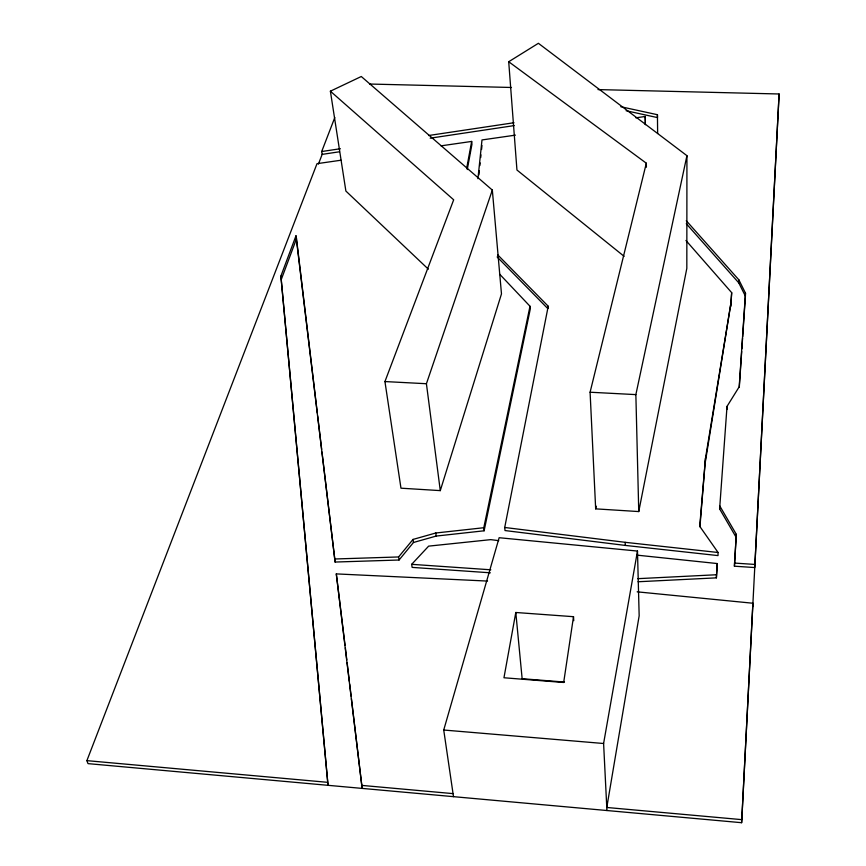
<?xml version="1.0" encoding="UTF-8"?>
<svg xmlns="http://www.w3.org/2000/svg" width="866" height="866" viewBox="0 0 866 866"><rect width="100%" height="100%" fill="white"/><g stroke="black" fill="none" stroke-linecap="round" stroke-linejoin="round"><path stroke-width="1.3" d="M686.933 155.674L686.825 268.352L638.751 511.568L595.667 508.862L590.092 392.222L646.328 163.209L508.71 61.735L538.392 43.3L686.933 155.674L635.861 394.615L638.751 511.568M699.945 526.755L705.487 458.287L730.839 303.663L731.683 292.665L685.948 240.477M638.025 581.757L716.388 577.86L717.264 563.55L636.856 555.128M717.264 563.55L716.388 577.86M705.487 458.287L699.739 526.322L718.066 552.486L718.011 555.593L625.295 545.418L505.019 530.555L504.716 527.481L548.221 306.239L497.809 254.95M736.219 537.44L719.624 508.905L719.678 505.798L736.306 534.333L734.411 566.191L754.762 567.555L779.108 93.983L597.984 89.588M726.953 409.477L727.018 406.392L739.207 386.799L745.485 293.119L738.85 279.826L686.273 220.711M705.444 461.383L730.839 303.663M731.683 292.665L730.774 306.694M742.671 336.885L745.399 296.15L738.774 282.846L738.85 279.826M734.411 566.191L736.306 534.333M745.399 296.15L745.485 293.119M341.009 160.221L317.01 163.674L86.892 760.64L87.996 763.628L741.632 822.7L752.89 603.234L637.17 591.835M752.77 606.352L752.89 603.234M779.108 93.983L741.632 822.7M739.293 387.232L741.686 351.455M741.87 348.803L742.573 338.205M719.624 508.905L727.018 406.392M477.935 178.699L481.994 139.946L515.443 135.139M478.909 174.91L479.331 170.894M479.883 165.547L480.165 162.873M480.717 157.525L480.998 154.852M481.561 149.504L481.972 145.488M573.508 616.689L563.679 682.484L503.958 677.764L515.8 612.489L573.508 616.689L573.757 620.673M606.936 810.522L603.602 743.504L637.484 551.057L499.141 537.721L443.728 730.027L453.492 796.655M466.731 167.993L471.667 141.429L441.01 145.845M467.261 169.552L471.948 144.297L471.667 141.429M280.898 276.081L328.019 785.321L280.898 276.081L295.977 235.812L335.11 562.045L399.064 560.01L413.472 542.484L436.193 536.065L484.116 530.793L483.791 527.73L530.003 306.25L499.541 274.067M484.116 530.793L530.23 309.249L530.003 306.25M595.667 508.862L596.263 506.231M330.39 91.19L453.676 199.808L384.937 381.56L400.969 488.186L440.285 490.621L501.479 293.888L492.332 190.087L361.284 76.511L330.39 91.19L345.88 191.05L428.367 269.185M440.285 490.621L426.418 383.725L492.332 190.087M281.461 279.014L296.508 238.724L295.977 235.812M318.428 164.096L322.163 154.375L321.697 151.528L334.806 117.516M399.064 560.01L398.577 556.957L413.017 539.431L435.782 533.001L483.791 527.73M490.34 572.805L412.14 567.392L411.675 564.329L428.648 546.132L490.762 539.637L498.74 540.655M321.697 151.528L340.392 148.725M428.529 135.529L513.982 122.734M322.163 154.375L339.494 151.777M430.185 138.181L514.209 125.592M635.861 117.819L645.224 116.477L645.387 124.477M637.787 578.672L716.442 574.753M334.525 559.003L398.577 556.957M369.544 84.034L511.47 87.477M351.434 698.732L362.14 788.406L336.3 573.898L487.547 581.075M384.937 381.56L426.418 383.725M590.092 392.222L635.861 394.615M734.487 563.073L754.881 564.437M411.675 564.329L490.827 569.796M564.48 682.062L522.144 678.717L515.8 612.489M443.728 730.027L603.602 743.504M86.892 760.64L327.337 782.301M361.533 785.375L453.048 793.624M741.751 819.637L606.785 807.48L639.162 615.813L637.484 551.057M504.716 527.481L625.187 542.322L718.066 552.486M620.814 106.734L657.435 114.713L657.467 117.592L626.118 110.74M624.126 256.336L516.948 170.017L508.71 61.735M497.138 256.953L547.518 308.307M686.273 223.688L738.774 282.846M336.3 573.898L345.047 645.202M413.017 539.431L413.472 542.484M435.782 533.001L436.193 536.065M296.508 238.724L317.335 413.125M317.649 415.81L321.654 449.357M321.979 452.041L335.11 562.045M345.361 647.876L346.801 659.924M347.125 662.598L349.355 681.336M349.68 684.01L351.12 696.058M548.221 306.239L548.362 308.242M625.187 542.322L625.295 545.418M645.376 124.693L645.224 116.477M646.328 163.209L646.404 167.225M657.435 114.713L657.64 133.516"/></g></svg>
